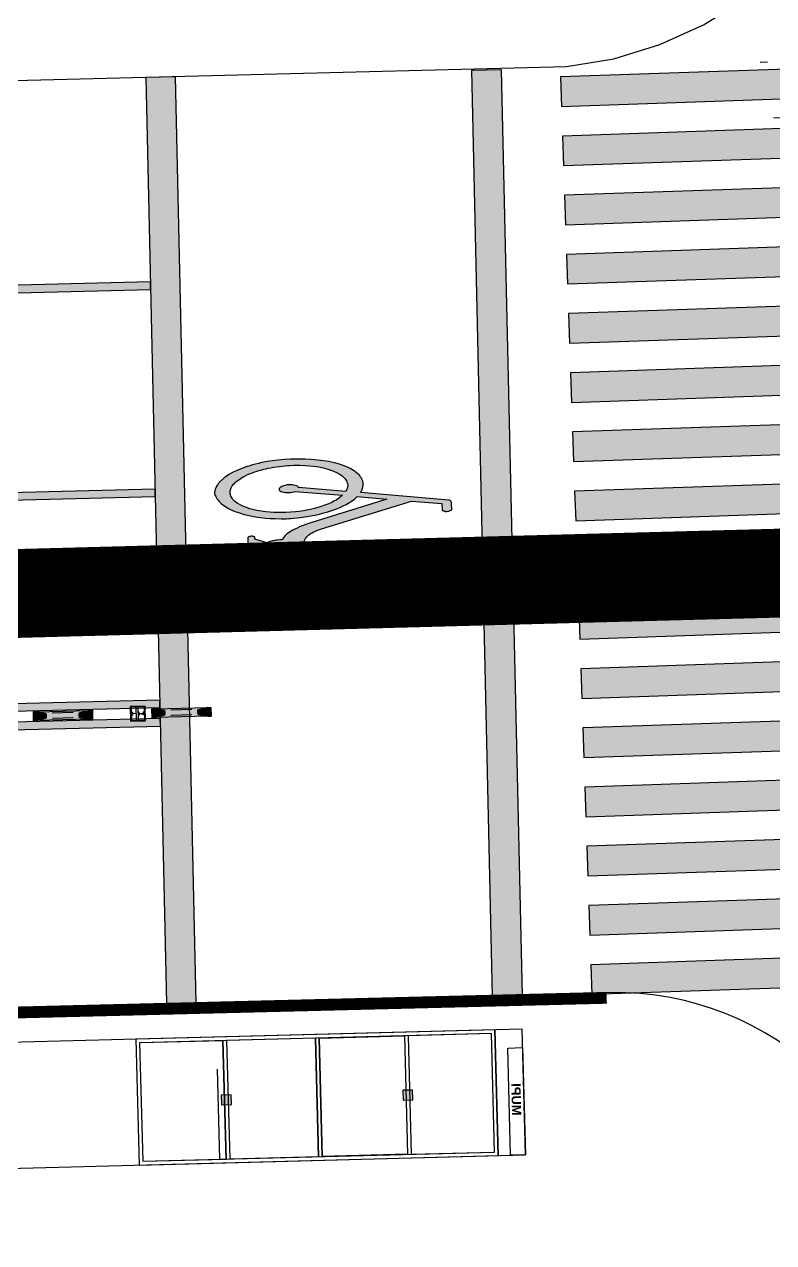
# Model space of a CAD drawing. Header units: metres. Extents: x 668617 to 675126, y 2286318 to 2293677.
# Drawn here: x 669892.24 to 669902.36, y 2287217.88 to 2287234.34 of the extents above; entities that cross this region are included whole.
import ezdxf

# ---------------------------------------------------------------- set-up
doc = ezdxf.new("R2010")
doc.units = ezdxf.units.M
doc.header["$MEASUREMENT"] = 0
doc.linetypes.add('ACAD_ISO07W100', pattern=[3, 0, -3])
doc.linetypes.add('DASHED2', pattern=[0.375, 0.25, -0.125])
for name, color, linetype in [('0_RUTA-ALTERNA', 6, 'Continuous'), ('DMTG-D-CONFIBUS', 1, 'Continuous'), ('DMTG-M-PALETA', 60, 'Continuous'), ('DMTG-M-PARABUS', 1, 'Continuous'), ('DMTG-PB-BANQUETAS', 251, 'Continuous'), ('DMTG-SH-CAJA BICI', 252, 'Continuous'), ('DMTG-SH-LINEA DISCONTINUA', 252, 'Continuous'), ('DMTG-SH-LINEA DOBLE', 252, 'Continuous'), ('DMTG-SH-LINEA GUARNICION', 40, 'Continuous'), ('DMTG-SH-PASO PEATONAL', 253, 'Continuous')]:
    doc.layers.add(name, color=color, linetype=linetype)
doc.styles.get("Standard").update_dxf_attribs({"font": 'arial.ttf'})
pattern_1 = [(0, (0, 0), (0, 6.985), [5.08, -1.905]), (90, (0, 0), (-6.985, 4e-16), [5.08, -1.905])]

# ---------------------------------------------------------------- blocks, each defined once
blk = doc.blocks.new('Parabus')
h = blk.add_hatch()
h.set_pattern_fill('ANGLE', color=8)
h.set_pattern_definition(pattern_1)
h.paths.add_polyline_path([(1.175, 1.65), (0.05, 1.65), (0.05, 0.05), (1.175, 0.05), (1.175, 0.784), (1.134, 0.784), (1.134, 0.916), (1.175, 0.916)])
h.paths.add_polyline_path([(2.375, 1.65), (1.225, 1.65), (1.225, 0.916), (1.266, 0.916), (1.266, 0.784), (1.225, 0.784), (1.225, 0.05), (2.375, 0.05)])
h.paths.add_polyline_path([(3.625, 1.65), (2.425, 1.65), (2.425, 0.05), (3.625, 0.05), (3.625, 0.784), (3.584, 0.784), (3.584, 0.916), (3.625, 0.916)])
h.paths.add_polyline_path([(4.8, 1.65), (3.675, 1.65), (3.675, 0.916), (3.716, 0.916), (3.716, 0.784), (3.675, 0.784), (3.675, 0.05), (4.8, 0.05)])
h = blk.add_hatch()
h.set_pattern_fill('ANGLE', color=8)
h.set_pattern_definition(pattern_1)
h.paths.add_polyline_path([(-0.166, 0), (-0.166, 1.45), (-0.366, 1.45), (-0.366, 0)])
h = blk.add_hatch(color=252)
h.dxf.hatch_style = 1
h.paths.add_polyline_path([(1.266, 0.784), (1.134, 0.784), (1.134, 0.916), (1.266, 0.916)])
h.paths.add_polyline_path([(3.584, 0.784), (3.584, 0.916), (3.716, 0.916), (3.716, 0.784)])
at = {"color": 252}
for points in [[(4.85, 0), (0, 0), (0, 1.7), (4.85, 1.7)], [(4.8, 0.05), (0.05, 0.05), (0.05, 1.65), (4.8, 1.65)], [(0.05, 1.65), (1.175, 1.65), (1.175, 0.05), (0.05, 0.05)], [(1.225, 0.05), (2.375, 0.05), (2.375, 1.65), (1.225, 1.65)], [(2.425, 1.65), (3.625, 1.65), (3.625, 0.05), (2.425, 0.05)], [(3.675, 1.65), (4.8, 1.65), (4.8, 0.05), (3.675, 0.05)], [(-0.166, 0), (-0.166, 1.45), (-0.366, 1.45), (-0.366, 0)], [(1.266, 0.784), (1.134, 0.784), (1.134, 0.916), (1.266, 0.916)], [(3.584, 0.784), (3.584, 0.916), (3.716, 0.916), (3.716, 0.784)]]:
    blk.add_lwpolyline(points, close=True, dxfattribs=at)
for points in [[(0, 1.7), (0, 0)], [(1.175, 1.65), (1.175, 0.05)], [(1.225, 1.65), (1.225, 0.05)], [(2.375, 1.65), (2.375, 0.05)], [(2.425, 1.65), (2.425, 0.05)], [(3.625, 1.65), (3.625, 0.05)], [(3.675, 1.65), (3.675, 0.05)], [(4.85, 1.7), (4.85, 0)]]:
    blk.add_lwpolyline(points, dxfattribs=at)
at = {"color": 252, "insert": (-0.325, 0.535), "char_height": 0.125, "attachment_point": 1, "rotation": 90}
blk.add_mtext_dynamic_manual_height_columns('{\\fArial|b1|i0|c0|p34;MUPI}', width=0.63428, gutter_width=12.5, heights=[0], dxfattribs=at)
blk = doc.blocks.new('*U193')
h = blk.add_hatch(color=252)
h.dxf.hatch_style = 1
h.paths.add_polyline_path([(12.512, -1.6), (12.512, -1.2), (0, -1.2), (0, -1.6)])
h.paths.add_polyline_path([(12.512, -5.6), (0, -5.6), (0, -6), (12.512, -6)])
h = blk.add_hatch(color=252)
h.dxf.hatch_style = 1
h.paths.add_polyline_path([(7.31, -4.135), (7.306, -4.07), (7.298, -3.997), (7.291, -3.947), (7.283, -3.895), (7.275, -3.847), (7.266, -3.802), (7.257, -3.761), (7.245, -3.712), (7.237, -3.681), (7.227, -3.647), (7.215, -3.607), (7.199, -3.563), (7.18, -3.512), (7.157, -3.459), (7.133, -3.411), (7.113, -3.375), (7.09, -3.339), (7.071, -3.314), (7.05, -3.288), (7.035, -3.272), (7.019, -3.256), (7.006, -3.244), (6.985, -3.228), (6.967, -3.216), (6.95, -3.207), (6.931, -3.199), (6.913, -3.194), (6.894, -3.191), (6.874, -3.189), (6.869, -3.189), (6.855, -3.19), (6.84, -3.192), (6.827, -3.196), (6.813, -3.201), (6.798, -3.207), (6.785, -3.214), (6.772, -3.222), (6.759, -3.232), (6.747, -3.242), (6.741, -3.247), (6.733, -3.255), (6.721, -3.268), (6.709, -3.282), (6.703, -3.289), (6.698, -3.296), (6.688, -3.31), (6.683, -3.317), (6.676, -3.328), (6.672, -3.334), (6.666, -3.345), (6.66, -3.354), (6.655, -3.364), (6.65, -3.373), (6.536, -3.236), (6.57, -2.887), (6.635, -2.893), (6.664, -2.867), (6.679, -2.852), (6.672, -2.795), (6.663, -2.763), (6.658, -2.749), (6.654, -2.741), (6.648, -2.733), (6.643, -2.728), (6.639, -2.724), (6.634, -2.722), (6.629, -2.721), (6.621, -2.722), (6.616, -2.724), (6.609, -2.728), (6.583, -2.737), (6.561, -2.74), (6.545, -2.739), (6.514, -2.734), (6.459, -2.719), (6.456, -2.72), (6.448, -2.723), (6.442, -2.728), (6.436, -2.735), (6.432, -2.743), (6.428, -2.752), (6.424, -2.763), (6.419, -2.784), (6.416, -2.805), (6.414, -2.85), (6.469, -2.875), (6.532, -2.883), (6.412, -4.015), (6.389, -4.015), (6.367, -4.014), (6.347, -4.012), (6.326, -4.008), (6.307, -4.002), (6.289, -3.994), (6.273, -3.985), (6.257, -3.972), (6.242, -3.958), (6.228, -3.941), (6.213, -3.92), (6.199, -3.894), (6.187, -3.871), (6.173, -3.838), (6.152, -3.781), (6.113, -3.649), (5.8, -2.542), (5.843, -2.133), (5.928, -2.133), (5.931, -2.13), (5.935, -2.124), (5.938, -2.119), (5.94, -2.113), (5.943, -2.106), (5.945, -2.102), (5.946, -2.096), (5.949, -2.085), (5.95, -2.068), (5.949, -2.057), (5.948, -2.047), (5.947, -2.04), (5.943, -2.03), (5.94, -2.022), (5.937, -2.016), (5.935, -2.011), (5.931, -2.005), (5.928, -2.002), (5.849, -2.002), (5.841, -2.003), (5.832, -2.004), (5.823, -2.008), (5.814, -2.013), (5.806, -2.02), (5.799, -2.031), (5.797, -2.037), (5.67, -3.227), (5.665, -3.224), (5.653, -3.217), (5.64, -3.211), (5.611, -3.201), (5.596, -3.197), (5.584, -3.194), (5.572, -3.191), (5.563, -3.19), (5.56, -3.189), (5.553, -3.19), (5.535, -3.191), (5.517, -3.195), (5.499, -3.201), (5.482, -3.208), (5.465, -3.218), (5.448, -3.23), (5.432, -3.243), (5.415, -3.259), (5.396, -3.281), (5.384, -3.296), (5.369, -3.317), (5.355, -3.339), (5.342, -3.362), (5.328, -3.389), (5.304, -3.443), (5.282, -3.503), (5.262, -3.57), (5.242, -3.651), (5.229, -3.719), (5.212, -3.834), (5.207, -3.886), (5.201, -3.967), (5.198, -4.058), (5.199, -4.162), (5.201, -4.242), (5.208, -4.336), (5.224, -4.477), (5.239, -4.567), (5.246, -4.598), (5.255, -4.639), (5.264, -4.679), (5.278, -4.726), (5.285, -4.751), (5.293, -4.777), (5.312, -4.832), (5.334, -4.889), (5.361, -4.95), (5.388, -5), (5.412, -5.036), (5.43, -5.064), (5.454, -5.093), (5.461, -5.102), (5.47, -5.112), (5.479, -5.121), (5.487, -5.128), (5.495, -5.135), (5.503, -5.143), (5.515, -5.152), (5.523, -5.158), (5.533, -5.165), (5.54, -5.169), (5.546, -5.172), (5.557, -5.178), (5.565, -5.181), (5.573, -5.185), (5.58, -5.188), (5.589, -5.19), (5.596, -5.193), (5.603, -5.194), (5.612, -5.196), (5.62, -5.197), (5.627, -5.198), (5.637, -5.198), (5.643, -5.197), (5.653, -5.194), (5.665, -5.191), (5.681, -5.184), (5.698, -5.175), (5.715, -5.165), (5.731, -5.153), (5.748, -5.139), (5.763, -5.125), (5.778, -5.108), (5.794, -5.09), (5.809, -5.07), (5.823, -5.049), (5.837, -5.027), (5.85, -5.004), (5.863, -4.979), (5.886, -4.93), (5.899, -4.896), (5.913, -4.856), (5.93, -4.805), (5.947, -4.74), (5.957, -4.697), (5.97, -4.628), (5.978, -4.579), (5.985, -4.521), (5.992, -4.456), (5.996, -4.387), (5.999, -4.304), (6, -4.237), (5.999, -4.208), (5.998, -4.178), (5.996, -4.139), (5.992, -4.091), (5.988, -4.044), (5.982, -3.992), (5.978, -3.956), (5.97, -3.906), (5.961, -3.851), (5.949, -3.79), (5.934, -3.729), (5.92, -3.673), (5.904, -3.623), (5.883, -3.558), (5.864, -3.509), (5.845, -3.466), (5.826, -3.427), (5.801, -3.381), (5.792, -3.366), (5.777, -3.343), (5.753, -3.309), (5.734, -3.287), (5.722, -3.274), (5.767, -2.873), (6.076, -3.953), (6.091, -3.998), (6.102, -4.028), (6.114, -4.06), (6.129, -4.096), (6.142, -4.126), (6.157, -4.154), (6.169, -4.176), (6.181, -4.197), (6.195, -4.218), (6.211, -4.24), (6.227, -4.258), (6.244, -4.274), (6.261, -4.287), (6.274, -4.295), (6.282, -4.299), (6.282, -4.307), (6.284, -4.332), (6.287, -4.362), (6.289, -4.386), (6.294, -4.414), (6.297, -4.432), (6.303, -4.457), (6.312, -4.488), (6.319, -4.508), (6.268, -4.667), (6.244, -4.667), (6.243, -4.667), (6.24, -4.67), (6.236, -4.673), (6.233, -4.678), (6.231, -4.684), (6.229, -4.691), (6.228, -4.698), (6.227, -4.716), (6.23, -4.733), (6.231, -4.74), (6.234, -4.747), (6.237, -4.753), (6.24, -4.758), (6.244, -4.761), (6.247, -4.764), (6.249, -4.764), (6.25, -4.764), (6.346, -4.764), (6.348, -4.763), (6.352, -4.76), (6.355, -4.756), (6.357, -4.75), (6.359, -4.743), (6.361, -4.736), (6.362, -4.72), (6.361, -4.702), (6.357, -4.687), (6.354, -4.681), (6.351, -4.675), (6.348, -4.671), (6.344, -4.669), (6.34, -4.667), (6.339, -4.667), (6.325, -4.667), (6.354, -4.579), (6.36, -4.587), (6.374, -4.601), (6.381, -4.607), (6.388, -4.611), (6.395, -4.615), (6.403, -4.617), (6.411, -4.618), (6.414, -4.619), (6.416, -4.619), (6.423, -4.618), (6.434, -4.616), (6.445, -4.61), (6.455, -4.603), (6.464, -4.593), (6.473, -4.582), (6.48, -4.569), (6.487, -4.553), (6.499, -4.521), (6.504, -4.504), (6.512, -4.47), (6.518, -4.433), (6.522, -4.399), (6.524, -4.383), (6.525, -4.372), (6.526, -4.358), (6.533, -4.417), (6.539, -4.46), (6.552, -4.533), (6.564, -4.598), (6.578, -4.659), (6.594, -4.719), (6.614, -4.783), (6.65, -4.881), (6.676, -4.939), (6.703, -4.991), (6.727, -5.031), (6.754, -5.071), (6.784, -5.108), (6.806, -5.129), (6.825, -5.145), (6.837, -5.155), (6.852, -5.166), (6.858, -5.169), (6.871, -5.177), (6.883, -5.182), (6.889, -5.185), (6.904, -5.19), (6.922, -5.195), (6.939, -5.197), (6.948, -5.198), (6.955, -5.198), (6.961, -5.198), (6.969, -5.197), (6.988, -5.194), (7.006, -5.189), (7.023, -5.183), (7.041, -5.174), (7.059, -5.162), (7.075, -5.15), (7.09, -5.135), (7.106, -5.12), (7.121, -5.101), (7.136, -5.081), (7.149, -5.063), (7.165, -5.037), (7.177, -5.013), (7.19, -4.988), (7.204, -4.957), (7.211, -4.94), (7.216, -4.926), (7.222, -4.911), (7.226, -4.9), (7.23, -4.887), (7.237, -4.867), (7.246, -4.838), (7.252, -4.816), (7.258, -4.793), (7.265, -4.767), (7.271, -4.739), (7.276, -4.716), (7.281, -4.693), (7.286, -4.664), (7.291, -4.631), (7.299, -4.576), (7.307, -4.501), (7.312, -4.436), (7.314, -4.366), (7.316, -4.316), (7.314, -4.217)])
h.paths.add_polyline_path([(6.867, -4.243), (6.869, -4.257), (6.872, -4.267), (6.875, -4.279), (6.88, -4.293), (6.886, -4.306), (6.89, -4.313), (6.893, -4.318), (6.9, -4.327), (6.908, -4.333), (6.915, -4.336), (6.92, -4.337), (6.925, -4.337), (6.929, -4.335), (6.934, -4.333), (6.938, -4.329), (6.943, -4.324), (6.947, -4.319), (6.95, -4.312), (6.957, -4.296), (6.962, -4.278), (6.966, -4.257), (6.968, -4.234), (6.968, -4.209), (6.967, -4.191), (6.964, -4.167), (6.96, -4.148), (6.955, -4.13), (6.949, -4.115), (6.943, -4.101), (6.936, -4.09), (6.928, -4.082), (6.922, -4.078), (6.713, -3.531), (6.725, -3.51), (6.745, -3.481), (6.757, -3.466), (6.769, -3.452), (6.78, -3.44), (6.791, -3.431), (6.802, -3.422), (6.812, -3.416), (6.823, -3.41), (6.833, -3.405), (6.844, -3.402), (6.855, -3.399), (6.866, -3.398), (6.877, -3.398), (6.885, -3.399), (6.902, -3.402), (6.911, -3.404), (6.927, -3.408), (6.948, -3.417), (6.964, -3.426), (6.985, -3.441), (6.999, -3.454), (7.011, -3.466), (7.024, -3.481), (7.037, -3.496), (7.049, -3.512), (7.061, -3.53), (7.073, -3.551), (7.083, -3.568), (7.092, -3.586), (7.103, -3.607), (7.114, -3.632), (7.129, -3.666), (7.144, -3.709), (7.161, -3.76), (7.178, -3.821), (7.197, -3.906), (7.215, -4.021), (7.226, -4.133), (7.231, -4.226), (7.231, -4.34), (7.224, -4.437), (7.215, -4.519), (7.206, -4.574), (7.19, -4.654), (7.167, -4.727), (7.141, -4.804), (7.103, -4.873), (7.085, -4.901), (7.067, -4.923), (7.046, -4.945), (7.027, -4.959), (7.01, -4.97), (6.996, -4.977), (6.983, -4.981), (6.968, -4.985), (6.946, -4.987), (6.935, -4.987), (6.92, -4.985), (6.907, -4.982), (6.892, -4.976), (6.864, -4.962), (6.849, -4.951), (6.829, -4.934), (6.806, -4.91), (6.787, -4.885), (6.769, -4.861), (6.752, -4.833), (6.733, -4.797), (6.718, -4.766), (6.699, -4.723), (6.683, -4.68), (6.669, -4.635), (6.656, -4.591), (6.645, -4.548), (6.635, -4.502), (6.626, -4.459), (6.617, -4.403), (6.611, -4.359), (6.607, -4.324), (6.603, -4.277), (6.598, -4.208), (6.597, -4.167)], flags=16)
h.paths.add_polyline_path([(6.599, -4.009), (6.601, -3.97), (6.606, -3.922), (6.61, -3.886), (6.613, -3.86), (6.617, -3.833), (6.62, -3.815), (6.623, -3.801), (6.625, -3.788), (6.629, -3.773), (6.631, -3.759), (6.635, -3.745), (6.638, -3.73), (6.642, -3.717), (6.646, -3.7), (6.651, -3.683), (6.657, -3.665), (6.663, -3.645), (6.668, -3.629), (6.674, -3.614), (6.681, -3.598), (6.686, -3.585), (6.844, -3.998)], flags=16)
h.paths.add_polyline_path([(6.51, -4.013), (6.46, -4.015), (6.532, -3.327), (6.583, -3.388), (6.621, -3.436), (6.586, -3.53), (6.558, -3.643), (6.536, -3.754), (6.528, -3.816)], flags=16)
h.paths.add_polyline_path([(6.46, -4.207), (6.464, -4.22), (6.468, -4.234), (6.473, -4.259), (6.475, -4.272), (6.476, -4.287), (6.478, -4.311), (6.479, -4.334), (6.479, -4.349), (6.477, -4.381), (6.476, -4.387), (6.473, -4.405), (6.47, -4.421), (6.467, -4.435), (6.463, -4.447), (6.46, -4.455), (6.456, -4.464), (6.453, -4.47), (6.45, -4.477), (6.444, -4.486), (6.438, -4.494), (6.432, -4.499), (6.429, -4.501), (6.426, -4.503), (6.419, -4.506), (6.413, -4.508), (6.405, -4.507), (6.398, -4.506), (6.391, -4.502), (6.385, -4.498), (6.381, -4.494), (6.422, -4.365), (6.423, -4.362), (6.423, -4.358), (6.424, -4.353), (6.424, -4.35), (6.424, -4.343), (6.424, -4.336), (6.424, -4.333), (6.423, -4.329), (6.422, -4.323), (6.422, -4.318), (6.421, -4.315), (6.42, -4.312), (6.419, -4.308), (6.418, -4.304), (6.417, -4.301), (6.415, -4.298), (6.413, -4.295), (6.411, -4.292), (6.409, -4.289), (6.408, -4.288), (6.406, -4.286), (6.405, -4.286), (6.405, -4.285), (6.404, -4.285), (6.403, -4.285), (6.403, -4.284), (6.402, -4.284), (6.402, -4.284), (6.401, -4.284), (6.401, -4.284), (6.4, -4.284), (6.399, -4.284), (6.398, -4.284), (6.398, -4.284), (6.397, -4.284), (6.396, -4.285), (6.395, -4.285), (6.394, -4.286), (6.393, -4.286), (6.392, -4.287), (6.391, -4.288), (6.39, -4.29), (6.389, -4.291), (6.388, -4.293), (6.387, -4.295), (6.386, -4.297), (6.385, -4.301), (6.344, -4.427), (6.339, -4.41), (6.334, -4.388), (6.33, -4.36), (6.327, -4.336), (6.326, -4.318), (6.325, -4.3), (6.326, -4.268), (6.329, -4.239), (6.332, -4.221), (6.335, -4.208), (6.34, -4.189), (6.343, -4.18), (6.346, -4.173), (6.348, -4.168), (6.351, -4.161), (6.355, -4.153), (6.36, -4.146), (6.366, -4.138), (6.373, -4.132), (6.379, -4.128), (6.386, -4.125), (6.394, -4.124), (6.402, -4.125), (6.409, -4.128), (6.415, -4.131), (6.421, -4.136), (6.426, -4.141), (6.431, -4.147), (6.437, -4.155), (6.444, -4.168), (6.45, -4.181), (6.456, -4.196)], flags=16)
h.paths.add_polyline_path([(5.915, -4.181), (5.916, -4.243), (5.915, -4.321), (5.912, -4.41), (5.902, -4.513), (5.879, -4.633), (5.855, -4.726), (5.833, -4.785), (5.813, -4.831), (5.774, -4.897), (5.747, -4.931), (5.724, -4.952), (5.707, -4.964), (5.694, -4.972), (5.678, -4.979), (5.662, -4.984), (5.647, -4.987), (5.63, -4.988), (5.613, -4.987), (5.598, -4.984), (5.581, -4.978), (5.566, -4.971), (5.55, -4.962), (5.533, -4.951), (5.519, -4.939), (5.507, -4.927), (5.496, -4.915), (5.489, -4.907), (5.475, -4.891), (5.464, -4.875), (5.45, -4.855), (5.437, -4.834), (5.427, -4.816), (5.421, -4.803), (5.414, -4.789), (5.404, -4.768), (5.398, -4.755), (5.389, -4.735), (5.382, -4.716), (5.374, -4.695), (5.366, -4.672), (5.357, -4.646), (5.349, -4.617), (5.342, -4.593), (5.332, -4.555), (5.325, -4.526), (5.319, -4.496), (5.314, -4.47), (5.307, -4.432), (5.301, -4.394), (5.296, -4.359), (5.291, -4.314), (5.288, -4.279), (5.285, -4.236), (5.283, -4.205), (5.282, -4.176), (5.281, -4.118), (5.282, -4.04), (5.286, -3.967), (5.293, -3.906), (5.306, -3.81), (5.325, -3.721), (5.342, -3.661), (5.367, -3.596), (5.395, -3.536), (5.418, -3.499), (5.434, -3.477), (5.456, -3.453), (5.475, -3.435), (5.493, -3.422), (5.508, -3.414), (5.524, -3.408), (5.534, -3.404), (5.545, -3.402), (5.568, -3.399), (5.59, -3.402), (5.611, -3.407), (5.63, -3.415), (5.649, -3.427), (5.583, -4.064), (5.578, -4.066), (5.574, -4.069), (5.57, -4.073), (5.566, -4.079), (5.558, -4.092), (5.553, -4.107), (5.548, -4.126), (5.545, -4.147), (5.543, -4.169), (5.543, -4.195), (5.545, -4.22), (5.55, -4.245), (5.555, -4.267), (5.562, -4.287), (5.566, -4.296), (5.571, -4.303), (5.575, -4.309), (5.577, -4.312), (5.58, -4.315), (5.585, -4.32), (5.59, -4.323), (5.595, -4.325), (5.601, -4.326), (5.606, -4.325), (5.611, -4.323), (5.616, -4.32), (5.621, -4.316), (5.625, -4.31), (5.629, -4.303), (5.633, -4.296), (5.636, -4.288), (5.642, -4.268), (5.646, -4.246), (5.648, -4.221), (5.648, -4.195), (5.646, -4.172), (5.643, -4.151), (5.639, -4.132), (5.634, -4.114), (5.701, -3.472), (5.723, -3.498), (5.743, -3.526), (5.763, -3.559), (5.78, -3.591), (5.798, -3.629), (5.817, -3.673), (5.831, -3.714), (5.848, -3.765), (5.86, -3.81), (5.871, -3.856), (5.882, -3.908), (5.889, -3.942), (5.898, -4.002), (5.905, -4.063), (5.91, -4.113)], flags=16)
at = {"color": 252}
for points in [[(0, -1.2), (12.512, -1.2), (12.512, -1.6), (0, -1.6)], [(0, -6), (12.512, -6), (12.512, -5.6), (0, -5.6)]]:
    blk.add_lwpolyline(points, close=True, dxfattribs=at)
for points in [[(6.412, -4.015), (6.389, -4.015), (6.367, -4.014), (6.347, -4.012), (6.326, -4.008), (6.307, -4.002), (6.289, -3.994), (6.273, -3.985), (6.257, -3.972), (6.242, -3.958), (6.228, -3.941), (6.213, -3.92), (6.199, -3.894), (6.187, -3.871), (6.173, -3.838), (6.152, -3.781), (6.113, -3.649), (5.8, -2.542), (5.843, -2.133), (5.928, -2.133), (5.931, -2.13), (5.935, -2.124), (5.938, -2.119), (5.94, -2.113), (5.943, -2.106), (5.945, -2.102), (5.946, -2.096), (5.949, -2.085), (5.95, -2.068), (5.949, -2.057), (5.948, -2.047), (5.947, -2.04), (5.943, -2.03), (5.94, -2.022), (5.937, -2.016), (5.935, -2.011), (5.931, -2.005), (5.928, -2.002), (5.849, -2.002), (5.841, -2.003), (5.832, -2.004), (5.823, -2.008), (5.814, -2.013), (5.806, -2.02), (5.799, -2.031), (5.797, -2.037), (5.67, -3.227), (5.665, -3.224), (5.653, -3.217), (5.64, -3.211), (5.611, -3.201), (5.596, -3.197), (5.584, -3.194), (5.572, -3.191), (5.563, -3.19), (5.56, -3.189), (5.553, -3.19), (5.535, -3.191), (5.517, -3.195), (5.499, -3.201), (5.482, -3.208), (5.465, -3.218), (5.448, -3.23), (5.432, -3.243), (5.415, -3.259), (5.396, -3.281), (5.384, -3.296), (5.369, -3.317), (5.355, -3.339), (5.342, -3.362), (5.328, -3.389), (5.304, -3.443), (5.282, -3.503), (5.262, -3.57), (5.242, -3.651), (5.229, -3.719), (5.212, -3.834), (5.207, -3.886), (5.201, -3.967), (5.198, -4.058), (5.199, -4.162), (5.201, -4.242), (5.208, -4.336), (5.224, -4.477), (5.239, -4.567), (5.246, -4.598), (5.255, -4.639), (5.264, -4.679), (5.278, -4.726), (5.285, -4.751), (5.293, -4.777), (5.312, -4.832), (5.334, -4.889), (5.361, -4.95), (5.388, -5), (5.412, -5.036), (5.43, -5.064), (5.454, -5.093), (5.461, -5.102), (5.47, -5.112), (5.479, -5.121), (5.487, -5.128), (5.495, -5.135), (5.503, -5.143), (5.515, -5.152), (5.523, -5.158), (5.533, -5.165), (5.54, -5.169), (5.546, -5.172), (5.557, -5.178), (5.565, -5.181), (5.573, -5.185), (5.58, -5.188), (5.589, -5.19), (5.596, -5.193), (5.603, -5.194), (5.612, -5.196), (5.62, -5.197), (5.627, -5.198), (5.637, -5.198), (5.643, -5.197), (5.653, -5.194), (5.665, -5.191), (5.681, -5.184), (5.698, -5.175), (5.715, -5.165), (5.731, -5.153), (5.748, -5.139), (5.763, -5.125), (5.778, -5.108), (5.794, -5.09), (5.809, -5.07), (5.823, -5.049), (5.837, -5.027), (5.85, -5.004), (5.863, -4.979), (5.886, -4.93), (5.899, -4.896), (5.913, -4.856), (5.93, -4.805), (5.947, -4.74), (5.957, -4.697), (5.97, -4.628), (5.978, -4.579), (5.985, -4.521), (5.992, -4.456), (5.996, -4.387), (5.999, -4.304), (6, -4.237), (5.999, -4.208), (5.998, -4.178), (5.996, -4.139), (5.992, -4.091), (5.988, -4.044), (5.982, -3.992), (5.978, -3.956), (5.97, -3.906), (5.961, -3.851), (5.949, -3.79), (5.934, -3.729), (5.92, -3.673), (5.904, -3.623), (5.883, -3.558), (5.864, -3.509), (5.845, -3.466), (5.826, -3.427), (5.801, -3.381), (5.792, -3.366), (5.777, -3.343), (5.753, -3.309), (5.734, -3.287), (5.722, -3.274), (5.767, -2.873), (6.076, -3.953), (6.091, -3.998), (6.102, -4.028), (6.114, -4.06), (6.129, -4.096), (6.142, -4.126), (6.157, -4.154), (6.169, -4.176), (6.181, -4.197), (6.195, -4.218), (6.211, -4.24), (6.227, -4.258), (6.244, -4.274), (6.261, -4.287), (6.274, -4.295), (6.282, -4.299), (6.282, -4.307), (6.284, -4.332), (6.287, -4.362), (6.289, -4.386), (6.294, -4.414), (6.297, -4.432), (6.303, -4.457), (6.312, -4.488), (6.319, -4.508), (6.268, -4.667), (6.244, -4.667), (6.243, -4.667), (6.24, -4.67), (6.236, -4.673), (6.233, -4.678), (6.231, -4.684), (6.229, -4.691), (6.228, -4.698), (6.227, -4.716), (6.23, -4.733), (6.231, -4.74), (6.234, -4.747), (6.237, -4.753), (6.24, -4.758), (6.244, -4.761), (6.247, -4.764), (6.249, -4.764), (6.25, -4.764), (6.346, -4.764), (6.348, -4.763), (6.352, -4.76), (6.355, -4.756), (6.357, -4.75), (6.359, -4.743), (6.361, -4.736), (6.362, -4.72), (6.361, -4.702), (6.357, -4.687), (6.354, -4.681), (6.351, -4.675), (6.348, -4.671), (6.344, -4.669), (6.34, -4.667), (6.339, -4.667), (6.325, -4.667), (6.354, -4.579), (6.36, -4.587), (6.374, -4.601), (6.381, -4.607), (6.388, -4.611), (6.395, -4.615), (6.403, -4.617), (6.411, -4.618), (6.414, -4.619), (6.416, -4.619), (6.423, -4.618), (6.434, -4.616), (6.445, -4.61), (6.455, -4.603), (6.464, -4.593), (6.473, -4.582), (6.48, -4.569), (6.487, -4.553), (6.499, -4.521), (6.504, -4.504), (6.512, -4.47), (6.518, -4.433), (6.522, -4.399), (6.524, -4.383), (6.525, -4.372), (6.526, -4.358), (6.533, -4.417), (6.539, -4.46), (6.552, -4.533), (6.564, -4.598), (6.578, -4.659), (6.594, -4.719), (6.614, -4.783), (6.65, -4.881), (6.676, -4.939), (6.703, -4.991), (6.727, -5.031), (6.754, -5.071), (6.784, -5.108), (6.806, -5.129), (6.825, -5.145), (6.837, -5.155), (6.852, -5.166), (6.858, -5.169), (6.871, -5.177), (6.883, -5.182), (6.889, -5.185), (6.904, -5.19), (6.922, -5.195), (6.939, -5.197), (6.948, -5.198), (6.955, -5.198), (6.961, -5.198), (6.969, -5.197), (6.988, -5.194), (7.006, -5.189), (7.023, -5.183), (7.041, -5.174), (7.059, -5.162), (7.075, -5.15), (7.09, -5.135), (7.106, -5.12), (7.121, -5.101), (7.136, -5.081), (7.149, -5.063), (7.161, -5.042), (7.165, -5.037), (7.177, -5.013), (7.19, -4.988), (7.204, -4.957), (7.211, -4.94), (7.216, -4.926), (7.222, -4.911), (7.226, -4.9), (7.23, -4.887), (7.237, -4.867), (7.246, -4.838), (7.252, -4.816), (7.258, -4.793), (7.265, -4.767), (7.271, -4.739), (7.276, -4.716), (7.281, -4.693), (7.286, -4.664), (7.291, -4.631), (7.299, -4.576), (7.307, -4.501), (7.312, -4.436), (7.314, -4.366), (7.316, -4.316), (7.314, -4.217), (7.31, -4.135), (7.306, -4.07), (7.298, -3.997), (7.291, -3.947), (7.283, -3.895), (7.275, -3.847), (7.266, -3.802), (7.257, -3.761), (7.245, -3.712), (7.237, -3.681), (7.227, -3.647), (7.215, -3.607), (7.199, -3.563), (7.18, -3.512), (7.157, -3.459), (7.133, -3.411), (7.113, -3.375), (7.09, -3.339), (7.071, -3.314), (7.05, -3.288), (7.035, -3.272), (7.019, -3.256), (7.006, -3.244), (6.985, -3.228), (6.967, -3.216), (6.95, -3.207), (6.931, -3.199), (6.913, -3.194), (6.894, -3.191), (6.874, -3.189), (6.869, -3.189), (6.855, -3.19), (6.84, -3.192), (6.827, -3.196), (6.813, -3.201), (6.798, -3.207), (6.785, -3.214), (6.772, -3.222), (6.759, -3.232), (6.747, -3.242), (6.741, -3.247), (6.733, -3.255), (6.721, -3.268), (6.709, -3.282), (6.703, -3.289), (6.698, -3.296), (6.688, -3.31), (6.683, -3.317), (6.676, -3.328), (6.672, -3.334), (6.666, -3.345), (6.66, -3.354), (6.655, -3.364), (6.65, -3.373), (6.536, -3.236), (6.57, -2.887), (6.635, -2.893), (6.664, -2.867), (6.679, -2.852), (6.672, -2.795), (6.663, -2.763), (6.658, -2.749), (6.654, -2.741), (6.648, -2.733), (6.643, -2.728), (6.639, -2.724), (6.634, -2.722), (6.629, -2.721), (6.621, -2.722), (6.616, -2.724), (6.613, -2.725), (6.608, -2.728), (6.583, -2.737), (6.561, -2.74), (6.545, -2.739), (6.514, -2.734), (6.459, -2.719), (6.456, -2.72), (6.448, -2.723), (6.442, -2.728), (6.436, -2.735), (6.432, -2.743), (6.428, -2.752), (6.424, -2.763), (6.419, -2.784), (6.416, -2.805), (6.414, -2.85), (6.469, -2.875), (6.532, -2.883), (6.412, -4.015)], [(5.649, -3.427), (5.583, -4.064), (5.578, -4.066), (5.574, -4.069), (5.57, -4.073), (5.566, -4.079), (5.558, -4.092), (5.553, -4.107), (5.548, -4.126), (5.545, -4.147), (5.543, -4.169), (5.543, -4.195), (5.545, -4.22), (5.55, -4.245), (5.555, -4.267), (5.562, -4.287), (5.566, -4.296), (5.571, -4.303), (5.575, -4.309), (5.577, -4.312), (5.58, -4.315), (5.585, -4.32), (5.59, -4.323), (5.595, -4.325), (5.601, -4.326), (5.606, -4.325), (5.611, -4.323), (5.616, -4.32), (5.621, -4.316), (5.625, -4.31), (5.629, -4.303), (5.633, -4.296), (5.636, -4.288), (5.642, -4.268), (5.646, -4.246), (5.648, -4.221), (5.648, -4.195), (5.646, -4.172), (5.643, -4.151), (5.639, -4.132), (5.634, -4.114), (5.701, -3.472), (5.723, -3.498), (5.743, -3.526), (5.763, -3.559), (5.78, -3.591), (5.798, -3.629), (5.817, -3.673), (5.831, -3.714), (5.848, -3.765), (5.86, -3.81), (5.871, -3.856), (5.882, -3.908), (5.889, -3.942), (5.898, -4.002), (5.905, -4.063), (5.91, -4.113), (5.915, -4.181), (5.916, -4.243), (5.915, -4.321), (5.912, -4.41), (5.902, -4.513), (5.879, -4.633), (5.855, -4.726), (5.833, -4.785), (5.813, -4.831), (5.774, -4.897), (5.747, -4.931), (5.724, -4.952), (5.707, -4.964), (5.694, -4.972), (5.678, -4.979), (5.662, -4.984), (5.647, -4.987), (5.63, -4.988), (5.613, -4.987), (5.598, -4.984), (5.581, -4.978), (5.566, -4.971), (5.55, -4.962), (5.533, -4.951), (5.519, -4.939), (5.507, -4.927), (5.496, -4.915), (5.489, -4.907), (5.475, -4.891), (5.464, -4.875), (5.45, -4.855), (5.437, -4.834), (5.427, -4.816), (5.421, -4.803), (5.414, -4.789), (5.404, -4.768), (5.398, -4.755), (5.389, -4.735), (5.382, -4.716), (5.374, -4.695), (5.366, -4.672), (5.357, -4.646), (5.349, -4.617), (5.342, -4.593), (5.332, -4.555), (5.325, -4.526), (5.319, -4.496), (5.314, -4.47), (5.307, -4.432), (5.301, -4.394), (5.296, -4.359), (5.291, -4.314), (5.288, -4.279), (5.285, -4.236), (5.283, -4.205), (5.282, -4.176), (5.281, -4.118), (5.282, -4.04), (5.286, -3.967), (5.293, -3.906), (5.306, -3.81), (5.325, -3.721), (5.342, -3.661), (5.367, -3.596), (5.395, -3.536), (5.418, -3.499), (5.434, -3.477), (5.456, -3.453), (5.475, -3.435), (5.493, -3.422), (5.508, -3.414), (5.524, -3.408), (5.534, -3.404), (5.545, -3.402), (5.568, -3.399), (5.59, -3.402), (5.611, -3.407), (5.63, -3.415), (5.649, -3.427)], [(6.46, -4.015), (6.532, -3.327), (6.583, -3.388), (6.621, -3.436), (6.586, -3.53), (6.558, -3.643), (6.536, -3.754), (6.528, -3.816), (6.51, -4.013), (6.46, -4.015)], [(6.597, -4.167), (6.866, -4.243), (6.867, -4.245), (6.869, -4.257), (6.872, -4.267), (6.875, -4.279), (6.88, -4.293), (6.886, -4.306), (6.89, -4.313), (6.893, -4.318), (6.9, -4.327), (6.908, -4.333), (6.915, -4.336), (6.92, -4.337), (6.925, -4.337), (6.929, -4.335), (6.934, -4.333), (6.938, -4.329), (6.943, -4.324), (6.947, -4.319), (6.95, -4.312), (6.957, -4.296), (6.962, -4.278), (6.966, -4.257), (6.968, -4.234), (6.968, -4.209), (6.967, -4.191), (6.964, -4.167), (6.96, -4.148), (6.955, -4.13), (6.949, -4.115), (6.943, -4.101), (6.936, -4.09), (6.928, -4.082), (6.924, -4.079), (6.922, -4.077), (6.713, -3.532), (6.713, -3.53), (6.725, -3.51), (6.745, -3.481), (6.757, -3.466), (6.769, -3.452), (6.78, -3.44), (6.791, -3.431), (6.802, -3.422), (6.812, -3.416), (6.823, -3.41), (6.833, -3.405), (6.844, -3.402), (6.855, -3.399), (6.866, -3.398), (6.877, -3.398), (6.885, -3.399), (6.902, -3.402), (6.911, -3.404), (6.927, -3.408), (6.948, -3.417), (6.964, -3.426), (6.985, -3.441), (6.999, -3.454), (7.011, -3.466), (7.024, -3.481), (7.037, -3.496), (7.049, -3.512), (7.061, -3.53), (7.073, -3.551), (7.083, -3.568), (7.092, -3.586), (7.103, -3.607), (7.114, -3.632), (7.129, -3.666), (7.144, -3.709), (7.161, -3.76), (7.178, -3.821), (7.197, -3.906), (7.215, -4.021), (7.226, -4.133), (7.231, -4.226), (7.231, -4.34), (7.224, -4.437), (7.215, -4.519), (7.206, -4.574), (7.19, -4.654), (7.167, -4.727), (7.141, -4.804), (7.103, -4.873), (7.085, -4.901), (7.067, -4.923), (7.046, -4.945), (7.027, -4.959), (7.01, -4.97), (6.996, -4.977), (6.983, -4.981), (6.968, -4.985), (6.946, -4.987), (6.935, -4.987), (6.92, -4.985), (6.907, -4.982), (6.892, -4.976), (6.864, -4.962), (6.849, -4.951), (6.829, -4.934), (6.806, -4.91), (6.787, -4.885), (6.769, -4.861), (6.752, -4.833), (6.733, -4.797), (6.718, -4.766), (6.699, -4.723), (6.683, -4.68), (6.669, -4.635), (6.656, -4.591), (6.645, -4.548), (6.635, -4.502), (6.626, -4.459), (6.617, -4.403), (6.611, -4.359), (6.607, -4.324), (6.603, -4.277), (6.598, -4.208), (6.597, -4.167)], [(6.599, -4.009), (6.844, -3.998), (6.686, -3.585), (6.681, -3.598), (6.674, -3.614), (6.668, -3.629), (6.663, -3.645), (6.657, -3.665), (6.651, -3.683), (6.646, -3.7), (6.642, -3.717), (6.638, -3.73), (6.635, -3.745), (6.631, -3.759), (6.629, -3.773), (6.625, -3.788), (6.623, -3.801), (6.62, -3.815), (6.617, -3.833), (6.613, -3.86), (6.61, -3.886), (6.606, -3.922), (6.601, -3.97), (6.599, -4.009)], [(6.344, -4.427), (6.385, -4.301), (6.386, -4.297), (6.387, -4.295), (6.388, -4.293), (6.389, -4.291), (6.39, -4.29), (6.391, -4.288), (6.392, -4.287), (6.393, -4.286), (6.394, -4.286), (6.395, -4.285), (6.396, -4.285), (6.397, -4.284), (6.398, -4.284), (6.398, -4.284), (6.399, -4.284), (6.4, -4.284), (6.401, -4.284), (6.401, -4.284), (6.402, -4.284), (6.402, -4.284), (6.403, -4.284), (6.403, -4.285), (6.404, -4.285), (6.405, -4.285), (6.405, -4.286), (6.406, -4.286), (6.408, -4.288), (6.409, -4.289), (6.411, -4.292), (6.413, -4.295), (6.415, -4.298), (6.417, -4.301), (6.418, -4.304), (6.419, -4.308), (6.42, -4.312), (6.421, -4.315), (6.422, -4.318), (6.422, -4.322), (6.422, -4.323), (6.423, -4.329), (6.424, -4.333), (6.424, -4.336), (6.424, -4.343), (6.424, -4.35), (6.424, -4.353), (6.423, -4.358), (6.423, -4.362), (6.422, -4.365), (6.381, -4.494), (6.384, -4.497), (6.387, -4.499), (6.389, -4.501), (6.391, -4.502), (6.393, -4.503), (6.394, -4.504), (6.395, -4.504), (6.396, -4.505), (6.398, -4.505), (6.399, -4.506), (6.401, -4.506), (6.402, -4.507), (6.403, -4.507), (6.405, -4.507), (6.407, -4.507), (6.408, -4.507), (6.409, -4.507), (6.411, -4.507), (6.411, -4.507), (6.412, -4.507), (6.413, -4.507), (6.414, -4.507), (6.415, -4.507), (6.415, -4.507), (6.416, -4.507), (6.417, -4.507), (6.418, -4.506), (6.419, -4.506), (6.42, -4.506), (6.421, -4.505), (6.422, -4.505), (6.422, -4.505), (6.423, -4.505), (6.423, -4.504), (6.424, -4.504), (6.425, -4.504), (6.425, -4.503), (6.426, -4.503), (6.427, -4.502), (6.428, -4.502), (6.429, -4.501), (6.429, -4.501), (6.43, -4.5), (6.431, -4.5), (6.432, -4.499), (6.434, -4.497), (6.436, -4.496), (6.437, -4.494), (6.44, -4.491), (6.442, -4.488), (6.445, -4.485), (6.45, -4.477), (6.453, -4.47), (6.456, -4.464), (6.46, -4.455), (6.463, -4.447), (6.467, -4.435), (6.47, -4.421), (6.473, -4.405), (6.476, -4.387), (6.477, -4.381), (6.479, -4.349), (6.479, -4.334), (6.478, -4.311), (6.476, -4.287), (6.475, -4.272), (6.473, -4.259), (6.468, -4.234), (6.464, -4.22), (6.46, -4.207), (6.456, -4.196), (6.45, -4.181), (6.444, -4.168), (6.437, -4.155), (6.431, -4.147), (6.426, -4.141), (6.423, -4.138), (6.419, -4.135), (6.416, -4.132), (6.414, -4.131), (6.411, -4.129), (6.407, -4.127), (6.404, -4.126), (6.401, -4.125), (6.399, -4.125), (6.397, -4.125), (6.394, -4.124), (6.391, -4.125), (6.387, -4.125), (6.384, -4.126), (6.381, -4.128), (6.377, -4.129), (6.374, -4.131), (6.372, -4.133), (6.368, -4.136), (6.366, -4.138), (6.364, -4.141), (6.36, -4.146), (6.357, -4.15), (6.354, -4.155), (6.352, -4.16), (6.35, -4.164), (6.348, -4.168), (6.346, -4.173), (6.343, -4.18), (6.34, -4.189), (6.335, -4.208), (6.332, -4.221), (6.329, -4.239), (6.326, -4.268), (6.325, -4.3), (6.326, -4.318), (6.327, -4.336), (6.33, -4.36), (6.334, -4.388), (6.339, -4.41), (6.344, -4.427)]]:
    blk.add_lwpolyline(points)
at = {"color": 254}
blk.add_lwpolyline([(5.765, -2.34), (5.765, -2.34)], dxfattribs=at)
blk = doc.blocks.new('*U161')
for points in [[(1.2, 0.2), (15.11, 0.2), (15.11, 0.3), (1.2, 0.3)], [(1.2, -0.05), (15.11, -0.05), (15.11, 0.05), (1.2, 0.05)]]:
    blk.add_hatch(color=252).paths.add_polyline_path(points)
for points in [[(1.2, 0.2), (15.11, 0.2), (15.11, 0.3), (1.2, 0.3)], [(1.2, -0.05), (15.11, -0.05), (15.11, 0.05), (1.2, 0.05)]]:
    blk.add_lwpolyline(points, close=True)
blk = doc.blocks.new('*U77')
blk.add_hatch(color=252).paths.add_polyline_path([(0, -0.05), (45, -0.05), (45, 0.05), (0, 0.05)])
blk.add_lwpolyline([(0, -0.05), (45, -0.05), (45, 0.05), (0, 0.05)], close=True)
blk = doc.blocks.new('*U78')
blk.add_hatch(color=252).paths.add_polyline_path([(0, -0.05), (44.993, -0.05), (44.993, 0.05), (0, 0.05)])
blk.add_lwpolyline([(0, -0.05), (44.993, -0.05), (44.993, 0.05), (0, 0.05)], close=True)
blk = doc.blocks.new('*U187')
at = {"linetype": 'Continuous'}
for points in [[(-0.1, 0), (0.1, 0), (0.1, 0.2), (-0.1, 0.2)], [(-0.1, 0.1), (0.1, 0.1), (0.1, 0.08), (-0.1, 0.08)]]:
    blk.add_lwpolyline(points, close=True, dxfattribs=at)
for points in [[(0.09, 0.1), (0.09, 0.19), (-0.09, 0.19), (-0.09, 0.1)], [(0, 0.115), (0, 0.19)], [(-0.09, 0.08), (-0.09, 0.01), (0.09, 0.01), (0.09, 0.08)], [(-0.02, 0.115), (0.02, 0.115)], [(0, 0.08), (0, 0.01)]]:
    blk.add_lwpolyline(points, dxfattribs=at)
for centre in [(-0.017, 0.174), (0.017, 0.174), (-0.017, 0.027), (0.017, 0.027)]:
    blk.add_circle(centre, 0.0035, dxfattribs=at)
for start, end in [(142.8541, 180.316), (359.684, 37.1459)]:
    blk.add_arc((0, 0.1), 0.025, start, end, dxfattribs=at)
blk = doc.blocks.new('*U26')
at = {"ltscale": 0.1, "true_color": 0xf8d731}
h = blk.add_hatch(color=40, dxfattribs=at)
h.dxf.hatch_style = 1
h.paths.add_polyline_path([(0, -0.115), (0, -0.235), (0.163, -0.197, 0.348227), (0.171, -0.187), (0.171, -0.163, 0.348227), (0.163, -0.153)])
h.paths.add_polyline_path([(0.151, -0.171), (0.151, -0.179), (0.02, -0.21), (0.02, -0.14)], flags=16)
at = {"lineweight": 60}
h = blk.add_hatch(color=72, dxfattribs=at)
h.dxf.hatch_style = 1
h.paths.add_polyline_path([(0.02, -0.21), (0.151, -0.179), (0.151, -0.171), (0.02, -0.14)])
at = {"ltscale": 0.1, "true_color": 0xf8d731}
h = blk.add_hatch(color=40, dxfattribs=at)
h.dxf.hatch_style = 1
h.set_gradient(color1=(248, 153, 30), color2=(248, 215, 49), rotation=90, name='CYLINDER')
h.paths.add_polyline_path([(0.756, -0.235), (0.632, -0.207, -0.349253), (0.617, -0.187), (0.617, -0.163, -0.000038), (0.617, -0.163, -0.349253), (0.632, -0.143), (0.756, -0.115), (0.044, -0.115), (0.165, -0.143, -0.348227), (0.181, -0.163), (0.181, -0.187, -0.348227), (0.165, -0.207), (0.044, -0.235)])
h = blk.add_hatch(color=40, dxfattribs=at)
h.dxf.hatch_style = 1
h.paths.add_polyline_path([(0.634, -0.153, 0.349253), (0.627, -0.163), (0.627, -0.187, 0.349253), (0.634, -0.197), (0.8, -0.235), (0.8, -0.115)])
h.paths.add_polyline_path([(0.78, -0.14), (0.647, -0.171), (0.647, -0.179), (0.78, -0.21)], flags=16)
at = {"lineweight": 60}
h = blk.add_hatch(color=22, dxfattribs=at)
h.dxf.hatch_style = 1
h.paths.add_polyline_path([(0.647, -0.179), (0.78, -0.21), (0.78, -0.14), (0.647, -0.171)])
at = {"color": 40, "true_color": 0xf8d731}
for points in [[(0, -0.115), (0, -0.235), (0.163, -0.197, 0.348227), (0.171, -0.187), (0.171, -0.163, 0.348227), (0.163, -0.153)], [(0.617, -0.163), (0.617, -0.187, 0.349253), (0.632, -0.207), (0.756, -0.235), (0.044, -0.235), (0.165, -0.207, 0.348227), (0.181, -0.187), (0.181, -0.163, 0.348227), (0.165, -0.143), (0.044, -0.115), (0.756, -0.115), (0.632, -0.143, 0.349253), (0.617, -0.163, 0.000038)], [(0.8, -0.235), (0.634, -0.197, -0.349253), (0.627, -0.187), (0.627, -0.163, -0.349253), (0.634, -0.153), (0.8, -0.115)]]:
    blk.add_lwpolyline(points, format="xyb", close=True, dxfattribs=at)
for points in [[(0.044, -0.115), (0, -0.115)], [(0.756, -0.115), (0.8, -0.115)], [(0, -0.235), (0.044, -0.235)], [(0.756, -0.235), (0.8, -0.235)]]:
    blk.add_lwpolyline(points, dxfattribs=at)
for points in [[(0.02, -0.14), (0.02, -0.21), (0.151, -0.179), (0.151, -0.171)], [(0.78, -0.21), (0.647, -0.179), (0.647, -0.171), (0.78, -0.14)]]:
    blk.add_lwpolyline(points, close=True, dxfattribs=at)
at = {"color": 1, "ltscale": 0.1}
for points in [[(0.541, -0.139), (0.259, -0.139)], [(0.541, -0.211), (0.259, -0.211)]]:
    blk.add_lwpolyline(points, dxfattribs=at)
blk = doc.blocks.new('*U242')
at = {"layer": 'DMTG-D-CONFIBUS', "rotation": 0.005551742592514601}
blk.add_blockref('*U26', (0.5, 0.175), dxfattribs=at)
blk = doc.blocks.new('*U243')
at = {"layer": 'DMTG-D-CONFIBUS', "color": 0, "linetype": 'ByBlock', "lineweight": -2, "transparency": 16777216, "rotation": 1.848316962027598}
for p in [(669889.344, 2287237.195), (669890.943, 2287237.247)]:
    blk.add_blockref('*U242', p, dxfattribs=at)
blk = doc.blocks.new('*U314')
at = {"transparency": 33554687}
h = blk.add_hatch(color=252, dxfattribs=at)
h.dxf.hatch_style = 1
h.paths.add_polyline_path([(0.598, 12.085), (0.618, 12.485), (-3.377, 12.682), (-3.397, 12.283)])
h = blk.add_hatch(color=252, dxfattribs=at)
h.dxf.hatch_style = 1
h.paths.add_polyline_path([(0.558, 11.286), (0.578, 11.686), (-3.417, 11.883), (-3.437, 11.484)])
h = blk.add_hatch(color=252, dxfattribs=at)
h.dxf.hatch_style = 1
h.paths.add_polyline_path([(0.519, 10.487), (0.539, 10.887), (-3.457, 11.084), (-3.476, 10.685)])
h = blk.add_hatch(color=252, dxfattribs=at)
h.dxf.hatch_style = 1
h.paths.add_polyline_path([(0.479, 9.688), (0.499, 10.088), (-3.496, 10.285), (-3.516, 9.886)])
h = blk.add_hatch(color=252, dxfattribs=at)
h.dxf.hatch_style = 1
h.paths.add_polyline_path([(0.44, 8.889), (0.46, 9.289), (-3.536, 9.486), (-3.555, 9.087)])
h = blk.add_hatch(color=252, dxfattribs=at)
h.dxf.hatch_style = 1
h.paths.add_polyline_path([(0.4, 8.09), (0.42, 8.49), (-3.575, 8.687), (-3.595, 8.288)])
h = blk.add_hatch(color=252, dxfattribs=at)
h.dxf.hatch_style = 1
h.paths.add_polyline_path([(0.361, 7.291), (0.38, 7.691), (-3.615, 7.888), (-3.634, 7.489)])
h = blk.add_hatch(color=252, dxfattribs=at)
h.dxf.hatch_style = 1
h.paths.add_polyline_path([(0.321, 6.492), (0.341, 6.892), (-3.654, 7.089), (-3.674, 6.69)])
h = blk.add_hatch(color=252, dxfattribs=at)
h.dxf.hatch_style = 1
h.paths.add_polyline_path([(0.282, 5.693), (0.301, 6.093), (-3.694, 6.29), (-3.713, 5.891)])
h = blk.add_hatch(color=252, dxfattribs=at)
h.dxf.hatch_style = 1
h.paths.add_polyline_path([(0.242, 4.894), (0.262, 5.294), (-3.733, 5.491), (-3.753, 5.092)])
h = blk.add_hatch(color=252, dxfattribs=at)
h.dxf.hatch_style = 1
h.paths.add_polyline_path([(0.203, 4.095), (0.222, 4.495), (-3.773, 4.692), (-3.793, 4.293)])
h = blk.add_hatch(color=252, dxfattribs=at)
h.dxf.hatch_style = 1
h.paths.add_polyline_path([(0.163, 3.296), (0.183, 3.695), (-3.812, 3.893), (-3.832, 3.494)])
h = blk.add_hatch(color=252, dxfattribs=at)
h.dxf.hatch_style = 1
h.paths.add_polyline_path([(0.124, 2.497), (0.143, 2.896), (-3.852, 3.094), (-3.872, 2.695)])
h = blk.add_hatch(color=252, dxfattribs=at)
h.dxf.hatch_style = 1
h.paths.add_polyline_path([(0.084, 1.698), (0.104, 2.097), (-3.891, 2.295), (-3.911, 1.896)])
h = blk.add_hatch(color=252, dxfattribs=at)
h.dxf.hatch_style = 1
h.paths.add_polyline_path([(0.044, 0.899), (0.064, 1.298), (-3.931, 1.496), (-3.951, 1.097)])
h = blk.add_hatch(color=252, dxfattribs=at)
h.dxf.hatch_style = 1
h.paths.add_polyline_path([(0.005, 0.1), (0.025, 0.499), (-3.97, 0.697), (-3.99, 0.298)])
for points in [[(0.598, 12.085), (0.618, 12.485), (-3.377, 12.682), (-3.397, 12.283)], [(0.558, 11.286), (0.578, 11.686), (-3.417, 11.883), (-3.437, 11.484)], [(0.519, 10.487), (0.539, 10.887), (-3.457, 11.084), (-3.476, 10.685)], [(0.479, 9.688), (0.499, 10.088), (-3.496, 10.285), (-3.516, 9.886)], [(0.44, 8.889), (0.46, 9.289), (-3.536, 9.486), (-3.555, 9.087)], [(0.4, 8.09), (0.42, 8.49), (-3.575, 8.687), (-3.595, 8.288)], [(0.361, 7.291), (0.38, 7.691), (-3.615, 7.888), (-3.634, 7.489)], [(0.321, 6.492), (0.341, 6.892), (-3.654, 7.089), (-3.674, 6.69)], [(0.282, 5.693), (0.301, 6.093), (-3.694, 6.29), (-3.713, 5.891)], [(0.242, 4.894), (0.262, 5.294), (-3.733, 5.491), (-3.753, 5.092)], [(0.203, 4.095), (0.222, 4.495), (-3.773, 4.692), (-3.793, 4.293)], [(0.163, 3.296), (0.183, 3.695), (-3.812, 3.893), (-3.832, 3.494)], [(0.124, 2.497), (0.143, 2.896), (-3.852, 3.094), (-3.872, 2.695)], [(0.084, 1.698), (0.104, 2.097), (-3.891, 2.295), (-3.911, 1.896)], [(0.044, 0.899), (0.064, 1.298), (-3.931, 1.496), (-3.951, 1.097)], [(0.005, 0.1), (0.025, 0.499), (-3.97, 0.697), (-3.99, 0.298)]]:
    blk.add_lwpolyline(points, close=True)
at = {"layer": 'Defpoints', "color": 255, "linetype": 'ACAD_ISO07W100'}
for p, q in [((-2.916, 0.901), (0.18, 0.748)), ((-2.797, 0.138), (0.3, -0.015))]:
    blk.add_line(p, q, dxfattribs=at)

msp = doc.modelspace()

# ---------------------------------------------------------------- linework, layer by layer
at = {"layer": '0_RUTA-ALTERNA', "color": 6, "linetype": 'DASHED2', "ltscale": 4, "const_width": 1.2}
msp.add_lwpolyline([(669850.95536, 2287455.23325), (669896.31719, 2287453.05772, -0.40580236), (669902.1018, 2287446.8717), (669903.52543, 2287334.33164, -0.45728577), (669898.71896, 2287330.06773), (669813.60485, 2287327.32339, 0.3889075), (669810.01947, 2287323.8185), (669811.68043, 2287228.76555, 0.31317351), (669814.68579, 2287224.59536), (669832.58613, 2287225.05746), (669904.5699, 2287226.98087, -0.40662773), (669908.97797, 2287222.90959), (669910.31495, 2287174.12224)], format="xyb", dxfattribs=at)
at = {"layer": 'DMTG-M-PARABUS'}
msp.add_lwpolyline([(669898.9598, 2287220.76416), (669888.56338, 2287220.49142), (669888.60796, 2287218.792), (669899.00439, 2287219.06474)], close=True, dxfattribs=at)
msp.add_lwpolyline([(669898.9598, 2287220.76416), (669888.56338, 2287220.49142), (669888.60796, 2287218.792), (669899.00439, 2287219.06474)], close=True, dxfattribs=at)
msp.add_lwpolyline([(669898.9598, 2287220.76416), (669888.56338, 2287220.49142), (669888.60796, 2287218.792), (669899.00439, 2287219.06474)], close=True, dxfattribs=at)
at = {"layer": 'DMTG-PB-BANQUETAS'}
msp.add_lwpolyline([(669815.27517, 2287321.00107), (669817.28222, 2287234.02088), (669817.37678, 2287233.55517), (669817.55555, 2287233.11584), (669817.81361, 2287232.71692), (669818.14107, 2287232.3725), (669818.52604, 2287232.09565), (669818.95556, 2287231.89347), (669819.4157, 2287231.77507), (669819.88949, 2287231.74458), (669899.55759, 2287233.76759), (669900.19738, 2287233.87287), (669900.8178, 2287234.0623), (669901.4078, 2287234.33095), (669901.95734, 2287234.6739)], dxfattribs=at)
msp.add_lwpolyline([(669822.9442, 2287127.37419), (669903.94074, 2287129.31639), (669904.41479, 2287129.4569), (669904.8604, 2287129.67262), (669905.26451, 2287129.95664), (669905.61807, 2287130.30304), (669905.91102, 2287130.70089), (669906.13528, 2287131.14225), (669906.28576, 2287131.61315), (669906.35838, 2287132.10263), (669906.35102, 2287132.59669), (669904.24883, 2287217.3376, 0.41044147), (669900.15033, 2287221.25861), (669878.76514, 2287220.72646)], format="xyb", dxfattribs=at)
at = {"layer": 'DMTG-SH-LINEA GUARNICION', "const_width": 0.15}
msp.add_lwpolyline([(669878.69199, 2287220.64961), (669900.10221, 2287221.18236)], dxfattribs=at)

# ---------------------------------------------------------------- block references
at = {"layer": 'DMTG-D-CONFIBUS', "rotation": 359.5770898771991}
msp.add_blockref('*U243', (-16861.57782, 4994.61417), dxfattribs=at)
at = {"layer": 'DMTG-M-PALETA', "color": 1, "rotation": 271.4254068770007}
msp.add_blockref('*U187', (669893.6733, 2287225.02363), dxfattribs=at)
at = {"layer": 'DMTG-M-PARABUS', "xscale": -1}
for rotation in [1.502736721426032, 1.502736721426032, 1.502736720782627]:
    msp.add_blockref('Parabus', (669898.63851, 2287219.05514), dxfattribs=dict(at, rotation=rotation))
at = {"layer": 'DMTG-SH-CAJA BICI', "rotation": 271.2881473206048}
msp.add_blockref('*U193', (669899.87867, 2287233.75281), dxfattribs=at)
at = {"layer": 'DMTG-SH-LINEA DISCONTINUA', "rotation": 181.4409913435875}
for name, p in [('*U77', (669893.94335, 2287230.80714)), ('*U78', (669894.0063, 2287228.00784))]:
    msp.add_blockref(name, p, dxfattribs=at)
at = {"layer": 'DMTG-SH-LINEA DOBLE', "rotation": 181.4254065214041}
msp.add_blockref('*U161', (669895.27007, 2287225.1884), dxfattribs=at)
at = {"layer": 'DMTG-SH-PASO PEATONAL', "color": 252, "true_color": 0x939598, "rotation": 184.7989717851598}
msp.add_blockref('*U314', (669899.47358, 2287233.72735), dxfattribs=at)

doc.saveas('drawing.dxf')
